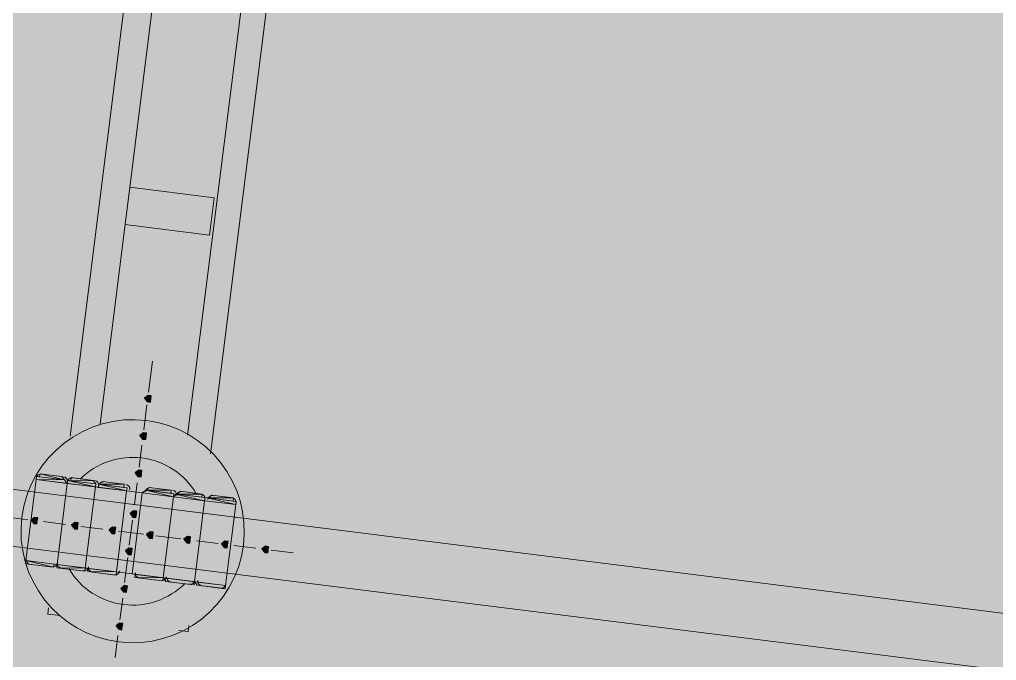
# Model space of a CAD drawing. Header units: metres. Extents: x -4 to 509425, y 7549 to 4732445.
# Drawn here: x 476057.508 to 476060.138, y 4719752.981 to 4719754.707 of the extents above; entities that cross this region are included whole.
import ezdxf

# ---------------------------------------------------------------- set-up
doc = ezdxf.new("R2010")
doc.units = ezdxf.units.M
doc.header["$LTSCALE"] = 0.01
doc.header["$MEASUREMENT"] = 0
doc.layers.get('0').update_dxf_attribs({"lineweight": 0})
doc.layers.add('_SUBESTACIÓN', color=1, linetype='Continuous')
doc.layers.add('SUBESTACION LA VID', color=253, linetype='Continuous')

# ---------------------------------------------------------------- blocks, each defined once
blk = doc.blocks.new('A$Cfff6051d')
at = {"layer": 'SUBESTACION LA VID', "transparency": 33554687}
h = blk.add_hatch(color=256, dxfattribs=at)
h.dxf.hatch_style = 2
h.paths.add_polyline_path([(476057.8613, 4719753.6853), (476057.8624, 4719753.6937), (476057.854, 4719753.6948), (476057.8445, 4719753.6874), (476057.8518, 4719753.678), (476057.8603, 4719753.6769)])
h = blk.add_hatch(color=256, dxfattribs=at)
h.dxf.hatch_style = 2
h.paths.add_polyline_path([(476057.8487, 4719753.5845), (476057.8497, 4719753.5929), (476057.8413, 4719753.594), (476057.8319, 4719753.5866), (476057.8392, 4719753.5772), (476057.8476, 4719753.5761)])
h = blk.add_hatch(color=256, dxfattribs=at)
h.dxf.hatch_style = 2
h.paths.add_polyline_path([(476057.836, 4719753.4837), (476057.8371, 4719753.4921), (476057.8287, 4719753.4932), (476057.8192, 4719753.4858), (476057.8266, 4719753.4764), (476057.835, 4719753.4753)])
h = blk.add_hatch(color=256, dxfattribs=at)
h.dxf.hatch_style = 2
h.paths.add_polyline_path([(476057.5556, 4719753.3568), (476057.5567, 4719753.3652), (476057.5483, 4719753.3662), (476057.5388, 4719753.3589), (476057.5462, 4719753.3494), (476057.5546, 4719753.3484)])
h = blk.add_hatch(color=256, dxfattribs=at)
h.dxf.hatch_style = 2
h.paths.add_polyline_path([(476057.8223, 4719753.3745), (476057.8234, 4719753.3829), (476057.815, 4719753.384), (476057.8055, 4719753.3766), (476057.8129, 4719753.3672), (476057.8213, 4719753.3661)])
h = blk.add_hatch(color=256, dxfattribs=at)
h.dxf.hatch_style = 2
h.paths.add_polyline_path([(476057.6648, 4719753.3431), (476057.6659, 4719753.3515), (476057.6575, 4719753.3525), (476057.648, 4719753.3452), (476057.6554, 4719753.3357), (476057.6638, 4719753.3347)])
h = blk.add_hatch(color=256, dxfattribs=at)
h.dxf.hatch_style = 2
h.paths.add_polyline_path([(476057.7656, 4719753.3304), (476057.7667, 4719753.3388), (476057.7583, 4719753.3399), (476057.7488, 4719753.3326), (476057.7562, 4719753.3231), (476057.7646, 4719753.322)])
h = blk.add_hatch(color=256, dxfattribs=at)
h.dxf.hatch_style = 2
h.paths.add_polyline_path([(476057.8664, 4719753.3178), (476057.8675, 4719753.3262), (476057.8591, 4719753.3273), (476057.8496, 4719753.3199), (476057.857, 4719753.3105), (476057.8654, 4719753.3094)])
h = blk.add_hatch(color=256, dxfattribs=at)
h.dxf.hatch_style = 2
h.paths.add_polyline_path([(476057.9672, 4719753.3052), (476057.9683, 4719753.3136), (476057.9599, 4719753.3146), (476057.9504, 4719753.3073), (476057.9578, 4719753.2978), (476057.9662, 4719753.2968)])
h = blk.add_hatch(color=256, dxfattribs=at)
h.dxf.hatch_style = 2
h.paths.add_polyline_path([(476057.8097, 4719753.2737), (476057.8108, 4719753.2821), (476057.8023, 4719753.2832), (476057.7929, 4719753.2758), (476057.8002, 4719753.2664), (476057.8086, 4719753.2653)])
h = blk.add_hatch(color=256, dxfattribs=at)
h.dxf.hatch_style = 2
h.paths.add_polyline_path([(476058.068, 4719753.2925), (476058.0691, 4719753.3009), (476058.0607, 4719753.302), (476058.0512, 4719753.2946), (476058.0586, 4719753.2852), (476058.067, 4719753.2841)])
h = blk.add_hatch(color=256, dxfattribs=at)
h.dxf.hatch_style = 2
h.paths.add_polyline_path([(476058.1772, 4719753.2788), (476058.1783, 4719753.2872), (476058.1699, 4719753.2883), (476058.1604, 4719753.2809), (476058.1678, 4719753.2715), (476058.1762, 4719753.2704)])
h = blk.add_hatch(color=256, dxfattribs=at)
h.dxf.hatch_style = 2
h.paths.add_polyline_path([(476057.7971, 4719753.1729), (476057.7981, 4719753.1813), (476057.7897, 4719753.1824), (476057.7803, 4719753.175), (476057.7876, 4719753.1656), (476057.796, 4719753.1645)])
h = blk.add_hatch(color=256, dxfattribs=at)
h.dxf.hatch_style = 2
h.paths.add_polyline_path([(476057.7844, 4719753.0721), (476057.7855, 4719753.0805), (476057.7771, 4719753.0816), (476057.7676, 4719753.0742), (476057.775, 4719753.0648), (476057.7834, 4719753.0637)])
at = {"layer": 'SUBESTACION LA VID', "lineweight": 15}
for p, q in [((476072.2069, 4719751.5967), (475976.9555, 4719763.5384)), ((476072.1879, 4719751.4455), (475976.9365, 4719763.3871)), ((476057.6439, 4719753.5846), (476058.0209, 4719756.5919)), ((476058.0219, 4719753.5372), (476058.3989, 4719756.5445)), ((476058.0913, 4719756.5404), (476057.7248, 4719753.6171)), ((476058.3265, 4719756.511), (476057.96, 4719753.5876)), ((476057.8655, 4719753.7872), (476057.855, 4719753.7032)), ((476057.8508, 4719753.6696), (476057.8424, 4719753.6024)), ((476057.8371, 4719753.5604), (476057.8297, 4719753.5016)), ((476057.5525, 4719753.4681), (476057.5251, 4719753.2497)), ((476057.6218, 4719753.4765), (476057.563, 4719753.4838)), ((476057.7058, 4719753.4659), (476057.647, 4719753.4733)), ((476057.6365, 4719753.4576), (476057.6091, 4719753.2391)), ((476057.6091, 4719753.2391), (476057.6365, 4719753.4576)), ((476057.7121, 4719753.4481), (476057.6847, 4719753.2297)), ((476057.6847, 4719753.2297), (476057.7121, 4719753.4481)), ((476057.7898, 4719753.4554), (476057.731, 4719753.4628)), ((476057.8245, 4719753.4596), (476057.8171, 4719753.4008)), ((476057.857, 4719753.447), (476057.9158, 4719753.4396)), ((476057.7687, 4719753.2191), (476057.7961, 4719753.4375)), ((476057.8107, 4719753.2139), (476057.8381, 4719753.4323)), ((476057.9221, 4719753.4217), (476057.8947, 4719753.2033)), ((476057.8947, 4719753.2033), (476057.9221, 4719753.4217)), ((476057.941, 4719753.4364), (476057.9914, 4719753.4301)), ((476058.025, 4719753.4259), (476058.0754, 4719753.4196)), ((476058.0061, 4719753.4112), (476057.9787, 4719753.1928)), ((476057.9787, 4719753.1928), (476058.0061, 4719753.4112)), ((476058.0901, 4719753.4007), (476058.0627, 4719753.1823)), ((476057.5304, 4719753.3599), (476057.4632, 4719753.3684)), ((476057.6312, 4719753.3473), (476057.5724, 4719753.3547)), ((476057.732, 4719753.3347), (476057.6732, 4719753.342)), ((476057.8118, 4719753.3588), (476057.8034, 4719753.2916)), ((476057.8412, 4719753.321), (476057.774, 4719753.3294)), ((476057.942, 4719753.3083), (476057.8748, 4719753.3168)), ((476058.0428, 4719753.2957), (476057.984, 4719753.3031)), ((476058.1436, 4719753.2831), (476058.0848, 4719753.2904)), ((476057.7992, 4719753.258), (476057.7908, 4719753.1908)), ((476058.2444, 4719753.2704), (476058.1856, 4719753.2778)), ((476057.5325, 4719753.2402), (476057.5913, 4719753.2329)), ((476057.6165, 4719753.2297), (476057.6753, 4719753.2223)), ((476057.7005, 4719753.2192), (476057.7593, 4719753.2118)), ((476057.8853, 4719753.196), (476057.8265, 4719753.2034)), ((476057.9609, 4719753.1865), (476057.9105, 4719753.1928)), ((476058.0449, 4719753.176), (476057.9945, 4719753.1823)), ((476057.7855, 4719753.1488), (476057.7781, 4719753.09)), ((476057.7729, 4719753.048), (476057.7655, 4719752.9892))]:
    blk.add_line(p, q, dxfattribs=at)
at = {"layer": 'SUBESTACION LA VID', "lineweight": 0}
for p, q in [((476057.5535, 4719753.4765), (476057.6292, 4719753.467)), ((476057.5535, 4719753.4765), (476057.6292, 4719753.467)), ((476057.5535, 4719753.4765), (476057.6292, 4719753.467)), ((476057.5535, 4719753.4765), (476057.6292, 4719753.467)), ((476057.5535, 4719753.4765), (476057.6292, 4719753.467)), ((476057.5619, 4719753.4754), (476057.6292, 4719753.467)), ((476057.563, 4719753.4838), (476057.6292, 4719753.467)), ((476057.563, 4719753.4838), (476057.6218, 4719753.4765)), ((476057.647, 4719753.4733), (476057.7058, 4719753.4659)), ((476057.6376, 4719753.466), (476057.7132, 4719753.4565)), ((476057.6376, 4719753.466), (476057.7132, 4719753.4565)), ((476057.6376, 4719753.466), (476057.7132, 4719753.4565)), ((476057.6376, 4719753.466), (476057.7132, 4719753.4565)), ((476057.6376, 4719753.466), (476057.7132, 4719753.4565)), ((476057.646, 4719753.4649), (476057.7058, 4719753.4659)), ((476057.646, 4719753.4649), (476057.7132, 4719753.4565)), ((476057.7121, 4719753.4481), (476057.7961, 4719753.4375)), ((476057.7205, 4719753.447), (476057.7961, 4719753.4375)), ((476057.7216, 4719753.4554), (476057.7961, 4719753.4375)), ((476057.7216, 4719753.4554), (476057.7972, 4719753.4459)), ((476057.7216, 4719753.4554), (476057.7972, 4719753.4459)), ((476057.7216, 4719753.4554), (476057.7972, 4719753.4459)), ((476057.7216, 4719753.4554), (476057.7972, 4719753.4459)), ((476057.7216, 4719753.4554), (476057.7972, 4719753.4459)), ((476057.7216, 4719753.4554), (476057.7888, 4719753.447)), ((476057.7216, 4719753.4554), (476057.7898, 4719753.4554)), ((476057.731, 4719753.4628), (476057.7898, 4719753.4554)), ((476057.731, 4719753.4628), (476057.7898, 4719753.4554)), ((476057.857, 4719753.447), (476057.9158, 4719753.4396)), ((476057.857, 4719753.447), (476057.9158, 4719753.4396)), ((476057.8381, 4719753.4323), (476057.9221, 4719753.4217)), ((476057.8476, 4719753.4396), (476057.9221, 4719753.4217)), ((476057.8476, 4719753.4396), (476057.9232, 4719753.4301)), ((476057.8476, 4719753.4396), (476057.9232, 4719753.4301)), ((476057.8476, 4719753.4396), (476057.9232, 4719753.4301)), ((476057.8476, 4719753.4396), (476057.9232, 4719753.4301)), ((476057.8476, 4719753.4396), (476057.9148, 4719753.4312)), ((476057.8476, 4719753.4396), (476057.9158, 4719753.4396)), ((476057.9221, 4719753.4217), (476058.0061, 4719753.4112)), ((476057.9232, 4719753.4301), (476058.0061, 4719753.4112)), ((476057.9316, 4719753.4291), (476058.0072, 4719753.4196)), ((476057.9316, 4719753.4291), (476058.0072, 4719753.4196)), ((476057.9316, 4719753.4291), (476058.0072, 4719753.4196)), ((476057.9316, 4719753.4291), (476058.0072, 4719753.4196)), ((476057.9316, 4719753.4291), (476057.9988, 4719753.4207)), ((476057.9316, 4719753.4291), (476057.9988, 4719753.4207)), ((476057.9316, 4719753.4291), (476057.9998, 4719753.4291)), ((476057.941, 4719753.4364), (476057.9998, 4719753.4291)), ((476057.941, 4719753.4364), (476057.9998, 4719753.4291)), ((476058.0156, 4719753.4186), (476058.0912, 4719753.4091)), ((476058.0156, 4719753.4186), (476058.0912, 4719753.4091)), ((476058.0156, 4719753.4186), (476058.0828, 4719753.4101)), ((476058.0156, 4719753.4186), (476058.0838, 4719753.4185)), ((476058.025, 4719753.4259), (476058.0838, 4719753.4185)), ((476058.025, 4719753.4259), (476058.0838, 4719753.4185)), ((476058.0061, 4719753.4112), (476058.0901, 4719753.4007)), ((476058.0061, 4719753.4112), (476058.0901, 4719753.4007)), ((476057.5997, 4719753.2318), (476057.5241, 4719753.2413)), ((476057.5997, 4719753.2318), (476057.5241, 4719753.2413)), ((476057.6007, 4719753.2402), (476057.5251, 4719753.2497)), ((476057.5997, 4719753.2318), (476057.5325, 4719753.2402)), ((476057.5997, 4719753.2318), (476057.5325, 4719753.2402)), ((476057.6753, 4719753.2223), (476057.6081, 4719753.2307)), ((476057.6837, 4719753.2213), (476057.6081, 4719753.2307)), ((476057.6837, 4719753.2213), (476057.6081, 4719753.2307)), ((476057.6837, 4719753.2213), (476057.6081, 4719753.2307)), ((476057.6837, 4719753.2213), (476057.6081, 4719753.2307)), ((476057.6837, 4719753.2213), (476057.6081, 4719753.2307)), ((476057.6847, 4719753.2297), (476057.6081, 4719753.2307)), ((476057.6847, 4719753.2297), (476057.6091, 4719753.2391)), ((476057.6847, 4719753.2297), (476057.6091, 4719753.2391)), ((476057.6847, 4719753.2297), (476057.6091, 4719753.2391)), ((476057.6753, 4719753.2223), (476057.6165, 4719753.2297)), ((476057.6753, 4719753.2223), (476057.6165, 4719753.2297)), ((476057.7593, 4719753.2118), (476057.6921, 4719753.2202)), ((476057.7677, 4719753.2107), (476057.6921, 4719753.2202)), ((476057.7677, 4719753.2107), (476057.6921, 4719753.2202)), ((476057.7677, 4719753.2107), (476057.6921, 4719753.2202)), ((476057.7677, 4719753.2107), (476057.6921, 4719753.2202)), ((476057.7677, 4719753.2107), (476057.6921, 4719753.2202)), ((476057.7687, 4719753.2191), (476057.6921, 4719753.2202)), ((476057.7687, 4719753.2191), (476057.6931, 4719753.2286)), ((476057.8937, 4719753.1949), (476057.8181, 4719753.2044)), ((476057.8937, 4719753.1949), (476057.8181, 4719753.2044)), ((476057.8947, 4719753.2033), (476057.8191, 4719753.2128)), ((476057.8853, 4719753.196), (476057.8265, 4719753.2034)), ((476057.9787, 4719753.1928), (476057.8947, 4719753.2033)), ((476057.9693, 4719753.1855), (476057.9021, 4719753.1939)), ((476057.9693, 4719753.1855), (476057.9021, 4719753.1939)), ((476057.9777, 4719753.1844), (476057.9021, 4719753.1939)), ((476057.9777, 4719753.1844), (476057.9021, 4719753.1939)), ((476057.9777, 4719753.1844), (476057.9021, 4719753.1939)), ((476057.9693, 4719753.1855), (476057.9105, 4719753.1928)), ((476058.0533, 4719753.1749), (476057.9861, 4719753.1834)), ((476058.0533, 4719753.1749), (476057.9861, 4719753.1834)), ((476058.0533, 4719753.1749), (476057.9861, 4719753.1834)), ((476058.0533, 4719753.1749), (476057.9861, 4719753.1834)), ((476058.0617, 4719753.1739), (476057.9861, 4719753.1834)), ((476058.0617, 4719753.1739), (476057.9861, 4719753.1834)), ((476058.0617, 4719753.1739), (476057.9861, 4719753.1834)), ((476058.0533, 4719753.1749), (476057.9945, 4719753.1823))]:
    blk.add_line(p, q, dxfattribs=at)
at = {"layer": 'SUBESTACION LA VID', "lineweight": 15}
for points in [[(476072.1879, 4719751.4455), (476072.2069, 4719751.5967), (475976.9555, 4719763.5384), (475976.9365, 4719763.3871), (476072.1879, 4719751.4455)], [(476057.7922, 4719754.1548), (476057.8048, 4719754.2556), (476058.0316, 4719754.2271), (476058.019, 4719754.1263), (476057.7922, 4719754.1548)], [(476057.6638, 4719753.4712), (476057.647, 4719753.4733), (476057.646, 4719753.4649), (476057.6376, 4719753.466), (476057.6365, 4719753.4576), (476057.6292, 4719753.467), (476057.6218, 4719753.4765), (476057.563, 4719753.4838), (476057.5619, 4719753.4754), (476057.5535, 4719753.4765), (476057.5525, 4719753.4681), (476057.5251, 4719753.2497), (476057.5241, 4719753.2413), (476057.5325, 4719753.2402), (476057.5913, 4719753.2329), (476057.5997, 4719753.2318), (476057.6007, 4719753.2402), (476057.6091, 4719753.2391), (476057.6081, 4719753.2307), (476057.6165, 4719753.2297), (476057.6753, 4719753.2223), (476057.6837, 4719753.2213), (476057.6847, 4719753.2297), (476057.6931, 4719753.2286), (476057.6921, 4719753.2202), (476057.7005, 4719753.2192), (476057.7593, 4719753.2118), (476057.7677, 4719753.2107), (476057.7687, 4719753.2191), (476057.8107, 4719753.2139), (476057.8191, 4719753.2128), (476057.8181, 4719753.2044), (476057.8265, 4719753.2034), (476057.8853, 4719753.196), (476057.8937, 4719753.1949), (476057.8947, 4719753.2033), (476057.9021, 4719753.1939), (476057.9105, 4719753.1928), (476057.9609, 4719753.1865), (476057.9693, 4719753.1855), (476057.9777, 4719753.1844), (476057.9787, 4719753.1928), (476057.9861, 4719753.1834), (476057.9945, 4719753.1823), (476058.0449, 4719753.176), (476058.0533, 4719753.1749), (476058.0617, 4719753.1739), (476058.0627, 4719753.1823), (476058.0901, 4719753.4007), (476058.0912, 4719753.4091), (476058.0828, 4719753.4101), (476058.0838, 4719753.4185), (476058.0754, 4719753.4196), (476058.025, 4719753.4259), (476058.0156, 4719753.4186), (476058.0072, 4719753.4196), (476058.0061, 4719753.4112), (476058.0072, 4719753.4196), (476057.9988, 4719753.4207), (476057.9998, 4719753.4291), (476057.9914, 4719753.4301), (476057.941, 4719753.4364), (476057.9316, 4719753.4291), (476057.9221, 4719753.4217), (476057.9232, 4719753.4301), (476057.9148, 4719753.4312), (476057.9158, 4719753.4396), (476057.857, 4719753.447), (476057.8476, 4719753.4396), (476057.8381, 4719753.4323), (476057.7961, 4719753.4375), (476057.7972, 4719753.4459), (476057.7888, 4719753.447), (476057.7898, 4719753.4554), (476057.731, 4719753.4628), (476057.7216, 4719753.4554), (476057.7205, 4719753.447), (476057.7121, 4719753.4481), (476057.7132, 4719753.4565), (476057.7058, 4719753.4659), (476057.6638, 4719753.4712)], [(476057.6175, 4719753.1016), (476057.5839, 4719753.1058), (476057.586, 4719753.1226)], [(476057.9367, 4719753.0616), (476057.9619, 4719753.0584), (476057.964, 4719753.0752)]]:
    blk.add_lwpolyline(points, dxfattribs=at)
at = {"layer": 'SUBESTACION LA VID'}
for points in [[(476057.8613, 4719753.6853), (476057.8624, 4719753.6937), (476057.854, 4719753.6948), (476057.8445, 4719753.6874), (476057.8518, 4719753.678), (476057.8603, 4719753.6769)], [(476057.8487, 4719753.5845), (476057.8497, 4719753.5929), (476057.8413, 4719753.594), (476057.8319, 4719753.5866), (476057.8392, 4719753.5772), (476057.8476, 4719753.5761)], [(476057.836, 4719753.4837), (476057.8371, 4719753.4921), (476057.8287, 4719753.4932), (476057.8192, 4719753.4858), (476057.8266, 4719753.4764), (476057.835, 4719753.4753)], [(476057.5556, 4719753.3568), (476057.5567, 4719753.3652), (476057.5483, 4719753.3662), (476057.5388, 4719753.3589), (476057.5462, 4719753.3494), (476057.5546, 4719753.3484)], [(476057.8223, 4719753.3745), (476057.8234, 4719753.3829), (476057.815, 4719753.384), (476057.8055, 4719753.3766), (476057.8129, 4719753.3672), (476057.8213, 4719753.3661)], [(476057.6648, 4719753.3431), (476057.6659, 4719753.3515), (476057.6575, 4719753.3525), (476057.648, 4719753.3452), (476057.6554, 4719753.3357), (476057.6638, 4719753.3347)], [(476057.7656, 4719753.3304), (476057.7667, 4719753.3388), (476057.7583, 4719753.3399), (476057.7488, 4719753.3326), (476057.7562, 4719753.3231), (476057.7646, 4719753.322)], [(476057.8664, 4719753.3178), (476057.8675, 4719753.3262), (476057.8591, 4719753.3273), (476057.8496, 4719753.3199), (476057.857, 4719753.3105), (476057.8654, 4719753.3094)], [(476057.9672, 4719753.3052), (476057.9683, 4719753.3136), (476057.9599, 4719753.3146), (476057.9504, 4719753.3073), (476057.9578, 4719753.2978), (476057.9662, 4719753.2968)], [(476057.8097, 4719753.2737), (476057.8108, 4719753.2821), (476057.8023, 4719753.2832), (476057.7929, 4719753.2758), (476057.8002, 4719753.2664), (476057.8086, 4719753.2653)], [(476058.068, 4719753.2925), (476058.0691, 4719753.3009), (476058.0607, 4719753.302), (476058.0512, 4719753.2946), (476058.0586, 4719753.2852), (476058.067, 4719753.2841)], [(476058.1772, 4719753.2788), (476058.1783, 4719753.2872), (476058.1699, 4719753.2883), (476058.1604, 4719753.2809), (476058.1678, 4719753.2715), (476058.1762, 4719753.2704)], [(476057.7971, 4719753.1729), (476057.7981, 4719753.1813), (476057.7897, 4719753.1824), (476057.7803, 4719753.175), (476057.7876, 4719753.1656), (476057.796, 4719753.1645)], [(476057.7844, 4719753.0721), (476057.7855, 4719753.0805), (476057.7771, 4719753.0816), (476057.7676, 4719753.0742), (476057.775, 4719753.0648), (476057.7834, 4719753.0637)]]:
    blk.add_lwpolyline(points, close=True, dxfattribs=at)
at = {"layer": 'SUBESTACION LA VID', "lineweight": 0}
for points in [[(476057.8613, 4719753.6853), (476057.8624, 4719753.6937), (476057.854, 4719753.6948), (476057.8445, 4719753.6874), (476057.8518, 4719753.678), (476057.8603, 4719753.6769)], [(476057.8487, 4719753.5845), (476057.8497, 4719753.5929), (476057.8413, 4719753.594), (476057.8319, 4719753.5866), (476057.8392, 4719753.5772), (476057.8476, 4719753.5761)], [(476057.836, 4719753.4837), (476057.8371, 4719753.4921), (476057.8287, 4719753.4932), (476057.8192, 4719753.4858), (476057.8266, 4719753.4764), (476057.835, 4719753.4753)], [(476057.5556, 4719753.3568), (476057.5567, 4719753.3652), (476057.5483, 4719753.3662), (476057.5388, 4719753.3589), (476057.5462, 4719753.3494), (476057.5546, 4719753.3484)], [(476057.8223, 4719753.3745), (476057.8234, 4719753.3829), (476057.815, 4719753.384), (476057.8055, 4719753.3766), (476057.8129, 4719753.3672), (476057.8213, 4719753.3661)], [(476057.6648, 4719753.3431), (476057.6659, 4719753.3515), (476057.6575, 4719753.3525), (476057.648, 4719753.3452), (476057.6554, 4719753.3357), (476057.6638, 4719753.3347)], [(476057.7656, 4719753.3304), (476057.7667, 4719753.3388), (476057.7583, 4719753.3399), (476057.7488, 4719753.3326), (476057.7562, 4719753.3231), (476057.7646, 4719753.322)], [(476057.8664, 4719753.3178), (476057.8675, 4719753.3262), (476057.8591, 4719753.3273), (476057.8496, 4719753.3199), (476057.857, 4719753.3105), (476057.8654, 4719753.3094)], [(476057.9672, 4719753.3052), (476057.9683, 4719753.3136), (476057.9599, 4719753.3146), (476057.9504, 4719753.3073), (476057.9578, 4719753.2978), (476057.9662, 4719753.2968)], [(476057.8097, 4719753.2737), (476057.8108, 4719753.2821), (476057.8023, 4719753.2832), (476057.7929, 4719753.2758), (476057.8002, 4719753.2664), (476057.8086, 4719753.2653)], [(476058.068, 4719753.2925), (476058.0691, 4719753.3009), (476058.0607, 4719753.302), (476058.0512, 4719753.2946), (476058.0586, 4719753.2852), (476058.067, 4719753.2841)], [(476058.1772, 4719753.2788), (476058.1783, 4719753.2872), (476058.1699, 4719753.2883), (476058.1604, 4719753.2809), (476058.1678, 4719753.2715), (476058.1762, 4719753.2704)], [(476057.7971, 4719753.1729), (476057.7981, 4719753.1813), (476057.7897, 4719753.1824), (476057.7803, 4719753.175), (476057.7876, 4719753.1656), (476057.796, 4719753.1645)], [(476057.7844, 4719753.0721), (476057.7855, 4719753.0805), (476057.7771, 4719753.0816), (476057.7676, 4719753.0742), (476057.775, 4719753.0648), (476057.7834, 4719753.0637)]]:
    blk.add_lwpolyline(points, close=True, dxfattribs=at)
for points in [[(476057.5525, 4719753.4681), (476057.6292, 4719753.467), (476057.5535, 4719753.4765)], [(476057.7961, 4719753.4375), (476057.5525, 4719753.4681), (476057.7121, 4719753.4481)], [(476057.7121, 4719753.4481), (476057.6365, 4719753.4576), (476057.5525, 4719753.4681)], [(476057.5525, 4719753.4681), (476057.6365, 4719753.4576), (476057.7121, 4719753.4481), (476057.6376, 4719753.466)], [(476057.647, 4719753.4733), (476057.7058, 4719753.4659), (476057.647, 4719753.4733)], [(476058.0061, 4719753.4112), (476057.9221, 4719753.4217), (476057.8381, 4719753.4323), (476057.9221, 4719753.4217)], [(476058.0901, 4719753.4007), (476058.0072, 4719753.4196), (476058.0912, 4719753.4091)], [(476058.0156, 4719753.4186), (476058.0828, 4719753.4101), (476058.0156, 4719753.4186)], [(476057.5997, 4719753.2318), (476057.5241, 4719753.2413), (476057.5997, 4719753.2318)], [(476057.5997, 4719753.2318), (476057.5251, 4719753.2497), (476057.6007, 4719753.2402)], [(476057.5251, 4719753.2497), (476057.6091, 4719753.2391), (476057.7687, 4719753.2191)], [(476057.5913, 4719753.2329), (476057.5325, 4719753.2402), (476057.5913, 4719753.2329)], [(476057.6931, 4719753.2286), (476057.7687, 4719753.2191), (476057.6847, 4719753.2297)], [(476057.7593, 4719753.2118), (476057.7005, 4719753.2192), (476057.7593, 4719753.2118)], [(476057.8107, 4719753.2139), (476057.8947, 4719753.2033), (476057.9787, 4719753.1928)], [(476058.0627, 4719753.1823), (476057.8107, 4719753.2139), (476057.8947, 4719753.2033)], [(476057.8265, 4719753.2034), (476057.8853, 4719753.196), (476057.8181, 4719753.2044)], [(476057.8937, 4719753.1949), (476057.8181, 4719753.2044), (476057.8947, 4719753.2033)], [(476057.9787, 4719753.1928), (476057.8947, 4719753.2033), (476057.9787, 4719753.1928), (476058.0627, 4719753.1823)], [(476057.8947, 4719753.2033), (476058.0627, 4719753.1823), (476057.9787, 4719753.1928)], [(476057.9693, 4719753.1855), (476057.9021, 4719753.1939), (476057.9777, 4719753.1844)], [(476058.0627, 4719753.1823), (476057.9787, 4719753.1928), (476058.0627, 4719753.1823)]]:
    blk.add_lwpolyline(points, dxfattribs=at)
at = {"layer": 'SUBESTACION LA VID', "lineweight": 15}
for points, knots in [([(476057.5141, 4719753.3662), (476057.4935, 4719753.2015), (476057.6103, 4719753.0513), (476057.775, 4719753.0306), (476057.9396, 4719753.01), (476058.0899, 4719753.1268), (476058.1106, 4719753.2915), (476058.1312, 4719753.4562), (476058.0144, 4719753.6064), (476057.8497, 4719753.6271), (476057.685, 4719753.6477), (476057.5348, 4719753.5309), (476057.5141, 4719753.3662)], [0, 0, 0, 0, 1, 1, 1, 2, 2, 2, 3, 3, 3, 4, 4, 4, 4]), ([(476057.9837, 4719753.4299), (476057.9524, 4719753.483), (476057.8983, 4719753.5186), (476057.8371, 4719753.5263), (476057.7759, 4719753.5339), (476057.7147, 4719753.5128), (476057.6712, 4719753.4691)], [0, 0, 0, 0, 1, 1, 1, 2, 2, 2, 2]), ([(476057.6413, 4719753.2272), (476057.6727, 4719753.1744), (476057.7267, 4719753.1391), (476057.7876, 4719753.1314), (476057.8485, 4719753.1238), (476057.9095, 4719753.1447), (476057.953, 4719753.1881)], [0, 0, 0, 0, 1, 1, 1, 2, 2, 2, 2])]:
    blk.add_open_spline(points, degree=3, knots=knots, dxfattribs=at)
for points in [[(476057.5672, 4719753.4833), (476057.5602, 4719753.4842), (476057.5539, 4719753.4792), (476057.553, 4719753.4723)], [(476057.637, 4719753.4618), (476057.6379, 4719753.4687), (476057.633, 4719753.4751), (476057.626, 4719753.4759)], [(476057.6512, 4719753.4728), (476057.6442, 4719753.4736), (476057.6379, 4719753.4687), (476057.637, 4719753.4618)], [(476057.721, 4719753.4512), (476057.7219, 4719753.4582), (476057.717, 4719753.4645), (476057.71, 4719753.4654)], [(476057.7352, 4719753.4622), (476057.7283, 4719753.4631), (476057.7219, 4719753.4582), (476057.721, 4719753.4512)], [(476057.805, 4719753.4407), (476057.8059, 4719753.4477), (476057.801, 4719753.454), (476057.794, 4719753.4549)], [(476057.8612, 4719753.4464), (476057.8543, 4719753.4473), (476057.8479, 4719753.4424), (476057.847, 4719753.4354)], [(476057.931, 4719753.4249), (476057.9319, 4719753.4319), (476057.927, 4719753.4382), (476057.92, 4719753.4391)], [(476057.9452, 4719753.4359), (476057.9383, 4719753.4368), (476057.9319, 4719753.4319), (476057.931, 4719753.4249)], [(476058.0066, 4719753.4154), (476058.0075, 4719753.4224), (476058.0026, 4719753.4287), (476057.9956, 4719753.4296)], [(476058.0292, 4719753.4254), (476058.0223, 4719753.4263), (476058.0159, 4719753.4213), (476058.015, 4719753.4144)], [(476058.0906, 4719753.4049), (476058.0915, 4719753.4118), (476058.0866, 4719753.4182), (476058.0796, 4719753.4191)], [(476057.5256, 4719753.2539), (476057.5248, 4719753.2469), (476057.5297, 4719753.2406), (476057.5367, 4719753.2397)], [(476057.5955, 4719753.2323), (476057.6024, 4719753.2315), (476057.6088, 4719753.2364), (476057.6096, 4719753.2433)], [(476057.6096, 4719753.2433), (476057.6088, 4719753.2364), (476057.6137, 4719753.23), (476057.6207, 4719753.2292)], [(476057.6795, 4719753.2218), (476057.6864, 4719753.2209), (476057.6928, 4719753.2259), (476057.6936, 4719753.2328)], [(476057.6936, 4719753.2328), (476057.6928, 4719753.2259), (476057.6977, 4719753.2195), (476057.7047, 4719753.2186)], [(476057.7635, 4719753.2113), (476057.7704, 4719753.2104), (476057.7768, 4719753.2153), (476057.7776, 4719753.2223)], [(476057.8197, 4719753.217), (476057.8188, 4719753.2101), (476057.8237, 4719753.2037), (476057.8307, 4719753.2028)], [(476057.8895, 4719753.1955), (476057.8964, 4719753.1946), (476057.9028, 4719753.1995), (476057.9037, 4719753.2065)], [(476057.9037, 4719753.2065), (476057.9028, 4719753.1995), (476057.9077, 4719753.1932), (476057.9147, 4719753.1923)], [(476057.9651, 4719753.186), (476057.972, 4719753.1851), (476057.9784, 4719753.19), (476057.9793, 4719753.197)], [(476057.9877, 4719753.196), (476057.9868, 4719753.189), (476057.9917, 4719753.1826), (476057.9987, 4719753.1818)], [(476058.0491, 4719753.1755), (476058.056, 4719753.1746), (476058.0624, 4719753.1795), (476058.0633, 4719753.1865)]]:
    blk.add_open_spline(points, degree=3, dxfattribs=at)

msp = doc.modelspace()

# ---------------------------------------------------------------- hatches: boundary and pattern name
at = {"layer": '_SUBESTACIÓN', "transparency": 33554559}
h = msp.add_hatch(color=1, dxfattribs=at)
h.dxf.hatch_style = 1
h.paths.add_polyline_path([(475968.6399, 4719805.825), (476089.9386, 4719790.615), (476078.1686, 4719696.74), (475956.8686, 4719711.9502)])

# ---------------------------------------------------------------- block references
at = {"linetype": 'Continuous'}
msp.add_blockref('A$Cfff6051d', (0, 0), dxfattribs=at)

doc.saveas('drawing.dxf')
